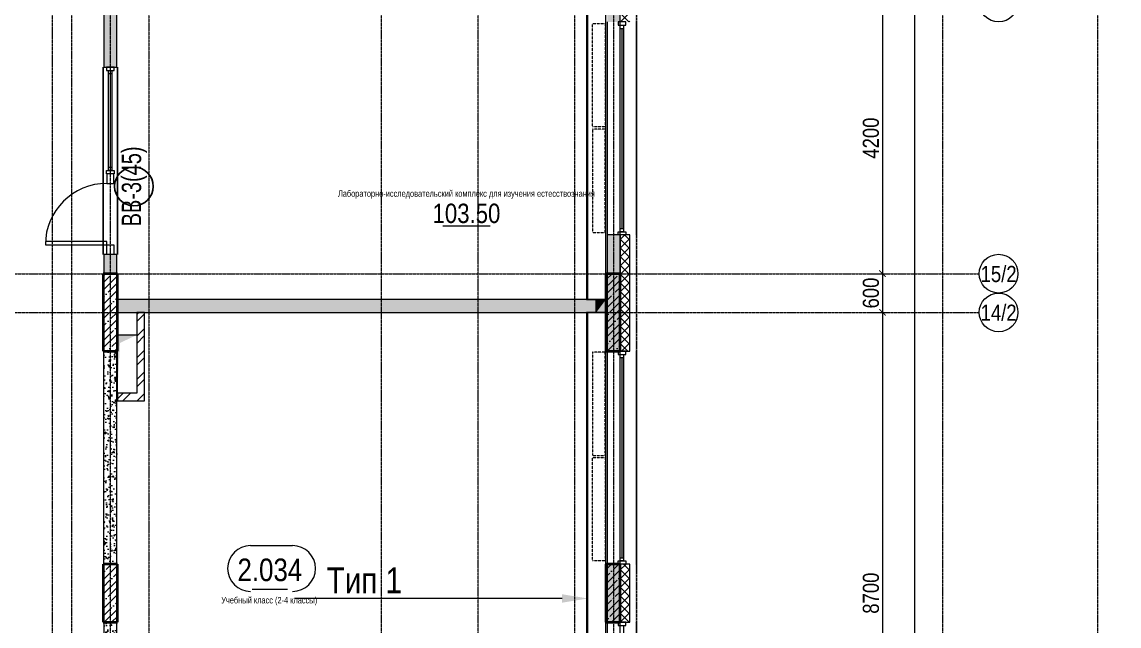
# Model space of a CAD drawing. Header units: millimetres. Extents: x -65509 to 912790, y 446 to 713294.
# Drawn here: x 198727 to 215725, y 176716 to 186075 of the extents above; entities that cross this region are included whole.
import ezdxf
from ezdxf import colors
from ezdxf.entities.mleader import LeaderData, LeaderLine
from ezdxf.enums import TextEntityAlignment as Align
from ezdxf.math import Vec2, Vec3

# ---------------------------------------------------------------- set-up
doc = ezdxf.new("R2010")
doc.units = ezdxf.units.MM
for name, pattern in [('CENTER2', [28.575, 19.05, -3.175, 3.175, -3.175]), ('DASHED', [19.05, 12.7, -6.35]), ('HIDDEN2', [4.7625, 3.175, -1.5875])]:
    doc.linetypes.add(name, pattern=pattern)
doc.layers.get('Defpoints').update_dxf_attribs({"color": 250})
for name, color, linetype, lineweight in [('A-AREA', 250, 'Continuous', 15), ('A-Wall_Материал_Газоблок_Контур', 250, 'Continuous', 0), ('АР_Area', 250, 'Continuous', 5), ('АР_Витраж', 250, 'Continuous', 13), ('АР_Витраж марка', 250, 'Continuous', 9), ('АР_Двери_витраж', 250, 'Continuous', 9), ('АР_Колонны', 250, 'Continuous', 30), ('АР_Окна', 250, 'Continuous', 5), ('АР_площадь пом', 250, 'Continuous', 5), ('АР_Стены ЖБ', 250, 'Continuous', 35), ('АР_Стены кирпич', 250, 'Continuous', 20), ('АР_Стены ПЕНОблок', 250, 'Continuous', 20), ('АР_Утеплитель', 250, 'Continuous', 0), ('АР_Штриховка', 250, 'Continuous', 0), ('КМ_Фахверки', 250, 'Continuous', 25), ('ОВ_Отопление', 250, 'Continuous', 5), ('ОВ_Шахты', 250, 'Continuous', 5), ('Размеры зашивки ГКЛ', 250, 'Continuous', 0), ('РД_Оси_100', 250, 'Continuous', 0), ('РД_Оси_размер', 250, 'Continuous', 0), ('РД_проем_инж перемыч_фахверк', 250, 'Continuous', 18)]:
    doc.layers.add(name, color=color, linetype=linetype, lineweight=lineweight)
doc.layers.add('АР_Делит', color=250, linetype='Continuous', lineweight=0, plot=False)
doc.layers.add('РД_Проем', color=250, linetype='Continuous', lineweight=0, plot=False)
for name, color, linetype, lineweight, true_color in [('АР_Отопительные приборы', 1, 'HIDDEN2', 0, 0xff0000), ('Зашивка радиаторов тип 1 (фанера и МДФ)', 7, 'Continuous', 0, 0x000085), ('Зашивка радиаторов тип 2 (файерборд 2 слоя_керамогранит)', 7, 'Continuous', 0, 0xf40101)]:
    doc.layers.add(name, color=color, linetype=linetype, lineweight=lineweight, true_color=true_color)
doc.layers.add('РД_Витраж_вн', color=250, linetype='Continuous')
doc.styles.add('Arial_09', font='ARIALN.TTF', dxfattribs={"width": 0.9})
doc.styles.add('style1', font='ARIALN.TTF')
doc.styles.add('ккк', font='isocpeur.ttf', dxfattribs={"width": 0.85, "oblique": 15})
doc.dimstyles.new('Dim100_ареал', dxfattribs={"dimscale": 100, "dimtxt": 2.5, "dimasz": 1, "dimexe": 1, "dimexo": 1, "dimgap": 0.5, "dimtad": 1, "dimzin": 12, "dimdsep": 46, "dimtxsty": 'style1', "dimblk": 'ARCHTICK', "dimcen": 1, "dimdle": 1, "dimclrd": 256, "dimclre": 256, "dimaunit": 1, "dimadec": 0, "dimazin": 3, "dimtfac": 1, "dimtmove": 1, "dimatfit": 3, "dimldrblk": 'OPEN30', "dimfxl": 4, "dimfxlon": 1, "dimtolj": 1, "dimtzin": 0, "dimlwd": 9, "dimlwe": 9, "dimarcsym": 0})
pattern_1 = [(45, (142195.16, 127275.07), (-112.2532, 112.2532), []), (45, (142307.41, 127275.07), (-112.2532, 112.2532), [198.4375, -39.6875, 0, -39.6875])]

# ---------------------------------------------------------------- blocks, each defined once
blk = doc.blocks.new('A-iden')
at = {"linetype": 'Continuous', "lineweight": 5}
blk.add_circle((0, -4), 3, dxfattribs=at)
at = {"color": 0, "linetype": 'Continuous', "lineweight": 20, "style": 'ккк', "width": 0.85}
blk.add_attdef('ID', text='', height=8, dxfattribs=at).set_placement((0.31, -3.85), align=Align.MIDDLE_CENTER)
blk = doc.blocks.new('_ArchTick')
at = {"color": 0, "linetype": 'ByBlock', "const_width": 0.15}
blk.add_lwpolyline([(-0.5, -0.5), (0.5, 0.5)], dxfattribs=at)
blk = doc.blocks.new('*D229')
at = {"layer": 'Defpoints', "color": 0, "transparency": 16777216}
for p in [(68364, 68320), (70364, 68320), (68364, 15000)]:
    blk.add_point(p, dxfattribs=at)
at = {"layer": 'РД_Оси_размер', "color": 0, "lineweight": 5, "transparency": 16777216}
for p, q in [((70364, 14900), (70364, 68420)), ((70164, 68320), (70464, 68320)), ((70164, 15000), (70464, 15000))]:
    blk.add_line(p, q, dxfattribs=at)
at = {"layer": 'РД_Оси_размер', "color": 0, "lineweight": 5, "transparency": 16777216, "xscale": 100, "yscale": 100, "zscale": 100}
for p, rotation in [((70364, 68320), 90), ((70364, 15000), 270)]:
    blk.add_blockref('_ArchTick', p, dxfattribs=dict(at, rotation=rotation))
at = {"layer": 'РД_Оси_размер', "color": 0, "transparency": 16777216, "insert": (70186, 41660), "char_height": 250, "attachment_point": 5, "rotation": 90, "style": 'style1'}
blk.add_mtext('\\A1;53320', dxfattribs=at)
blk = doc.blocks.new('_Open30')
at = {"color": 0, "linetype": 'ByBlock', "lineweight": -2}
for p, q in [((-1, 0.27), (0, 0)), ((0, 0), (-1, -0.27)), ((0, 0), (-1, 0))]:
    blk.add_line(p, q, dxfattribs=at)
blk = doc.blocks.new('*D201')
at = {"layer": 'Defpoints', "color": 0, "transparency": 16777216}
for p in [(68364, 59100), (68364, 54900), (69864, 54900)]:
    blk.add_point(p, dxfattribs=at)
at = {"layer": 'РД_Оси_размер', "color": 0, "lineweight": 5, "transparency": 16777216}
for p, q in [((69864, 59200), (69864, 54800)), ((69664, 59100), (69964, 59100)), ((69664, 54900), (69964, 54900))]:
    blk.add_line(p, q, dxfattribs=at)
at = {"layer": 'РД_Оси_размер', "color": 0, "lineweight": 5, "transparency": 16777216, "xscale": 100, "yscale": 100, "zscale": 100}
for p, rotation in [((69864, 59100), 90), ((69864, 54900), 270)]:
    blk.add_blockref('_ArchTick', p, dxfattribs=dict(at, rotation=rotation))
at = {"layer": 'РД_Оси_размер', "color": 0, "transparency": 16777216, "insert": (69686, 57000), "char_height": 250, "attachment_point": 5, "rotation": 90, "style": 'style1'}
blk.add_mtext('\\A1;4200', dxfattribs=at)
blk = doc.blocks.new('*D209')
at = {"layer": 'Defpoints', "color": 0, "transparency": 16777216}
for p in [(68364, 54900), (68364, 54300), (69864, 54300)]:
    blk.add_point(p, dxfattribs=at)
at = {"layer": 'РД_Оси_размер', "color": 0, "lineweight": 5, "transparency": 16777216}
for p, q in [((69864, 55000), (69864, 54200)), ((69664, 54900), (69964, 54900)), ((69664, 54300), (69964, 54300))]:
    blk.add_line(p, q, dxfattribs=at)
at = {"layer": 'РД_Оси_размер', "color": 0, "lineweight": 5, "transparency": 16777216, "xscale": 100, "yscale": 100, "zscale": 100}
for p, rotation in [((69864, 54900), 90), ((69864, 54300), 270)]:
    blk.add_blockref('_ArchTick', p, dxfattribs=dict(at, rotation=rotation))
at = {"layer": 'РД_Оси_размер', "color": 0, "transparency": 16777216, "insert": (69686, 54600), "char_height": 250, "attachment_point": 5, "rotation": 90, "style": 'style1'}
blk.add_mtext('\\A1;600', dxfattribs=at)
blk = doc.blocks.new('*D210')
at = {"layer": 'Defpoints', "color": 0, "transparency": 16777216}
for p in [(68364, 54300), (68364, 45600), (69864, 45600)]:
    blk.add_point(p, dxfattribs=at)
at = {"layer": 'РД_Оси_размер', "color": 0, "lineweight": 5, "transparency": 16777216}
for p, q in [((69864, 54400), (69864, 45500)), ((69664, 54300), (69964, 54300)), ((69664, 45600), (69964, 45600))]:
    blk.add_line(p, q, dxfattribs=at)
at = {"layer": 'РД_Оси_размер', "color": 0, "lineweight": 5, "transparency": 16777216, "xscale": 100, "yscale": 100, "zscale": 100}
for p, rotation in [((69864, 54300), 90), ((69864, 45600), 270)]:
    blk.add_blockref('_ArchTick', p, dxfattribs=dict(at, rotation=rotation))
at = {"layer": 'РД_Оси_размер', "color": 0, "transparency": 16777216, "insert": (69686, 49950), "char_height": 250, "attachment_point": 5, "rotation": 90, "style": 'style1'}
blk.add_mtext('\\A1;8700', dxfattribs=at)
blk = doc.blocks.new('otv')
at = {"linetype": 'Continuous'}
blk.add_lwpolyline([(0, -1), (0, 0), (1, 0), (1, -1)], close=True, dxfattribs=at)
blk.add_solid([(0, -1), (0, 0), (0.135, -0.137), (1, 0)], dxfattribs=at)
blk = doc.blocks.new('otv_в_стене')
at = {"linetype": 'Continuous'}
blk.add_lwpolyline([(0, -1), (0, 0), (1, 0), (1, -1)], close=True, dxfattribs=at)
blk.add_solid([(0, -1), (0, 0), (0.5, -0.5), (1, 0)], dxfattribs=at)
blk = doc.blocks.new('MOK-МаркаПом_овал_ареал')
for p, q in [((-2.99, 3.76), (3.52, 3.76)), ((-2.75, -3), (2.75, -3))]:
    blk.add_line(p, q)
for centre, radius, start, end in [((-2.99, 0.21), 3.55, 90, 270), ((3.52, 0.21), 3.55, 270, 90), ((-7.41, 0), 7.16, 0, 0.001)]:
    blk.add_arc(centre, radius, start, end)
at = {"color": 0, "style": 'style1'}
blk.add_attdef('АР-ПОМЕЩЕНИЕ:НОМЕР', text='', height=3, dxfattribs=at).set_placement((0.26, 0), align=Align.MIDDLE)
blk = doc.blocks.new('MOK-МаркаПомещения1')
at = {"layer": 'A-AREA', "color": 0}
blk.add_line((-3.65, -1.94), (3.65, -1.94), dxfattribs=at)
at = {"layer": 'A-AREA', "color": 0, "style": 'style1'}
blk.add_attdef('АР-ПОМЕЩЕНИЕ:ПЛОЩАДЬ', text='', height=3, dxfattribs=at).set_placement((0, 0), align=Align.MIDDLE)
at = {"layer": 'Defpoints', "style": 'style1', "flags": 8}
blk.add_attdef('АР-ПОМЕЩЕНИЕ:НАИМЕНОВАНИЕ', text='', height=1, dxfattribs=at).set_placement((0, 2.96), align=Align.MIDDLE)
blk = doc.blocks.new('МаркаВитража1')
at = {"layer": 'Defpoints'}
blk.add_circle((0, 0), 3, dxfattribs=at)
at = {"color": 0, "linetype": 'ByBlock', "lineweight": -2, "style": 'Arial_09', "width": 0.9}
blk.add_attdef('АР-ОКНО:НАИМЕНОВАНИЕ', text='', height=3, dxfattribs=at).set_placement((0, 0), align=Align.MIDDLE)
blk = doc.blocks.new('СОШ_2200_АР_ОСИ_М100_28.05.24')
at = {"layer": 'АР_Делит', "color": 5, "linetype": 'DASHED'}
blk.add_lwpolyline([(114955, 135155), (114955, -355), (93595.036, -355), (93595.036, 13855), (94145, 13855), (94145, 68320), (66055, 68320), (66055, 13857.73), (83455, 13857.73), (83455, -355), (45245, -355), (45245, 13145), (44695, 13145), (44695, 26755), (45245, 26755), (45245, 68320), (20455, 68320), (20455, 26755), (27955, 26755), (27955, 13145), (-355, 13145), (-355, 100855), (37145, 100855), (37145, 129155)], dxfattribs=at)
at = {"layer": 'РД_Оси_100', "linetype": 'CENTER2'}
for p, q in [((63600, -6155), (63600, 139938.679)), ((65100, -6155), (65100, 139938.679)), ((73200, -6155), (73200, 139938.679)), ((70800, -6155), (70800, 90900)), ((62100, -6155), (62100, 73302.739))]:
    blk.add_line(p, q, dxfattribs=at)
for points in [[(57300, 139938.679), (57300, -6155)], [(58500, 139938.679), (58500, -6155)], [(65700, -6155), (65700, 139938.679)], [(57000, 70839.76), (57000, -5755), (56700, -6155)], [(57900, 70753.904), (57900, -6155)], [(43327.994, 54900), (71363.995, 54900)], [(43327.994, 54300), (71363.995, 54300)]]:
    blk.add_lwpolyline(points, dxfattribs=at)
at = {"layer": 'РД_Оси_100', "color": 0}
ref = blk.add_blockref('A-iden', (71663.995, 59500), dxfattribs=dict(at, xscale=100, yscale=100, zscale=100))
ref.add_attrib('ID', '16/2', dxfattribs={"layer": '0', "linetype": 'Continuous', "height": 250, "style": 'style1'}).set_placement((71663.995, 59100), align=Align.MIDDLE)
ref = blk.add_blockref('A-iden', (71663.995, 55300), dxfattribs=dict(at, xscale=100, yscale=100, zscale=100))
ref.add_attrib('ID', '15/2', dxfattribs={"layer": '0', "linetype": 'Continuous', "height": 250, "style": 'style1'}).set_placement((71663.995, 54900), align=Align.MIDDLE)
ref = blk.add_blockref('A-iden', (71663.995, 54700), dxfattribs=dict(at, xscale=100, yscale=100, zscale=100))
ref.add_attrib('ID', '14/2', dxfattribs={"layer": '0', "linetype": 'Continuous', "height": 250, "style": 'style1'}).set_placement((71663.995, 54300), align=Align.MIDDLE)
at = {"layer": 'РД_Оси_размер'}
for base, p1, p2, picture, middle in [((70363.995, 68320), (68363.995, 15000), (68363.995, 68320), '*D229', (70186.352, 41660)), ((69863.995, 54900), (68363.995, 59100), (68363.995, 54900), '*D201', (69686.352, 57000)), ((69863.995, 54300), (68363.995, 54900), (68363.995, 54300), '*D209', (69686.352, 54600)), ((69863.995, 45600), (68363.995, 54300), (68363.995, 45600), '*D210', (69686.352, 49950))]:
    dim = blk.add_linear_dim(base=base, p1=p1, p2=p2, angle=90, dimstyle='Dim100_ареал', dxfattribs=at)
    dim.commit()
    dim.dimension.update_dxf_attribs({"geometry": picture, "text_midpoint": middle})

msp = doc.modelspace()

# ---------------------------------------------------------------- hatches: boundary and pattern name
at = {"layer": 'АР_Штриховка', "linetype": 'Continuous', "lineweight": 0}
h = msp.add_hatch(dxfattribs=at)
h.set_pattern_fill('AR-CONC', color=256, angle=-360, style=0)
h.set_pattern_definition([(50, (142195.16, 127275.07), (182.18467, -15.93909), [19.05, -209.55]), (355, (142195.16, 127275.07), (-35.24342, 191.05685), [15.24, -167.6406]), (100.45144, (142210.34, 127273.74), (146.94125, 175.11775), [16.19, -178.09024]), (46.1842, (142195.16, 127325.87), (271.07904, -42.04233), [28.575, -314.325]), (96.63556, (142217.75, 127322.37), (237.4041, 247.4261), [24.285, -267.1356]), (351.18415, (142195.16, 127325.87), (237.4041, 247.4261), [22.86, -251.4597]), (21, (142220.56, 127313.17), (151.6144, -102.2652), [19.05, -209.55]), (326, (142220.56, 127313.17), (61.80203, 184.18797), [15.24, -167.64]), (71.45144, (142233.2, 127304.65), (213.41642, 81.92277), [16.19, -178.08994]), (37.5, (142195.16, 127275.07), (3.088603, 84.55504), [0, -165.608, 0, -170.18, 0, -168.275]), (7.5, (142195.16, 127275.07), (66.81966, 100.180575), [0, -97.028, 0, -161.798, 0, -64.135]), (327.5, (142138.515, 127275.07), (135.590595, -5.728744), [0, -63.5, 0, -198.12, 0, -262.89]), (317.5, (142113.12, 127275.07), (148.12918, 25.42649), [0, -82.55, 0, -131.572, 0, -186.69])])
h.paths.add_polyline_path([(207995.157, 195850.073), (207795.157, 195850.073), (207795.157, 194775.073), (207995.157, 194775.073)], flags=0)
h.paths.add_polyline_path([(207995.157, 193275.073), (207795.157, 193275.073), (207795.157, 192375.073), (207995.157, 192375.073)], flags=0)
h.paths.add_polyline_path([(207995.157, 189075.073), (207795.157, 189075.073), (207795.157, 188175.073), (207995.157, 188175.073)], flags=0)
h.paths.add_polyline_path([(207995.157, 186975.073), (207795.157, 186975.073), (207795.157, 186075.073), (207995.157, 186075.073)], flags=0)
h.paths.add_polyline_path([(207995.157, 182775.073), (207795.157, 182775.073), (207795.157, 180975.073), (207995.157, 180975.073)], flags=0)
h.paths.add_polyline_path([(207995.157, 177675.073), (207795.157, 177675.073), (207795.157, 176775.073), (207995.157, 176775.073)], flags=0)
h.paths.add_polyline_path([(207995.157, 175575.073), (207795.157, 175575.073), (207795.157, 174675.073), (207995.157, 174675.073)], flags=0)
h.paths.add_polyline_path([(207995.157, 173475.073), (207795.157, 173475.073), (207795.157, 171375.073), (207995.157, 171375.073)], flags=0)
h.paths.add_polyline_path([(207995.157, 170175.073), (207795.157, 170175.073), (207795.157, 169275.073), (207995.157, 169275.073)], flags=0)
h.paths.add_polyline_path([(207995.157, 168075.073), (207795.157, 168075.073), (207795.157, 167175.073), (207995.157, 167175.073)], flags=0)
h.paths.add_polyline_path([(207995.157, 163875.073), (207795.157, 163875.073), (207795.157, 162075.073), (207995.157, 162075.073)], flags=0)
h.paths.add_polyline_path([(207995.157, 160875.073), (207795.157, 160875.073), (207795.157, 159975.073), (207995.157, 159975.073)], flags=0)
h.paths.add_polyline_path([(207995.157, 158775.073), (207795.157, 158775.073), (207795.157, 157875.073), (207995.157, 157875.073)], flags=0)
h.paths.add_polyline_path([(207995.157, 154575.073), (207795.157, 154575.073), (207795.157, 152875.074), (207995.157, 152875.074)], flags=0)
h.paths.add_polyline_path([(207995.157, 149575.074), (207795.157, 149575.074), (207795.157, 148675.074), (207995.157, 148675.074)], flags=0)
h.paths.add_polyline_path([(207995.157, 147475.074), (207795.157, 147475.074), (207795.157, 146575.072), (207995.157, 146575.072)], flags=0)
h = msp.add_hatch(dxfattribs=at)
h.set_pattern_fill('ANSI37', color=256, scale=30, angle=-360, style=0)
h.set_pattern_definition([(45, (142195.16, 127275.07), (-67.35192, 67.35192), []), (135, (142195.16, 127275.07), (-67.35192, -67.35192), [])])
h.paths.add_polyline_path([(208145.157, 195700.073), (207995.157, 195850.073), (207995.157, 194775.073), (208145.157, 194775.073)], flags=0)
h.paths.add_polyline_path([(208145.157, 193275.073), (207995.157, 193275.073), (207995.157, 192375.073), (208145.157, 192375.073)], flags=0)
h.paths.add_polyline_path([(208145.157, 189075.073), (207995.157, 189075.073), (207995.157, 188175.073), (208145.157, 188175.073)], flags=0)
h.paths.add_polyline_path([(208145.157, 186975.073), (207995.157, 186975.073), (207995.157, 186075.073), (208145.157, 186075.073)], flags=0)
h.paths.add_polyline_path([(208145.157, 182775.073), (207995.157, 182775.073), (207995.157, 180975.073), (208145.157, 180975.073)], flags=0)
h.paths.add_polyline_path([(208145.157, 177675.073), (207995.157, 177675.073), (207995.157, 176775.073), (208145.157, 176775.073)], flags=0)
h.paths.add_polyline_path([(208145.157, 175575.073), (207995.157, 175575.073), (207995.157, 174675.073), (208145.157, 174675.073)], flags=0)
h.paths.add_polyline_path([(208145.157, 173475.073), (207995.157, 173475.073), (207995.157, 171375.073), (208145.157, 171375.073)], flags=0)
h.paths.add_polyline_path([(208145.157, 170175.073), (207995.157, 170175.073), (207995.157, 169275.073), (208145.157, 169275.073)], flags=0)
h.paths.add_polyline_path([(208145.157, 168075.073), (207995.157, 168075.073), (207995.157, 167175.073), (208145.157, 167175.073)], flags=0)
h.paths.add_polyline_path([(208145.157, 163875.073), (207995.157, 163875.073), (207995.157, 162075.073), (208145.157, 162075.073)], flags=0)
h.paths.add_polyline_path([(208145.157, 160875.073), (207995.157, 160875.073), (207995.157, 159975.073), (208145.157, 159975.073)], flags=0)
h.paths.add_polyline_path([(208145.157, 158775.073), (207995.157, 158775.073), (207995.157, 157875.073), (208145.157, 157875.073)], flags=0)
h.paths.add_polyline_path([(208145.157, 154575.073), (207995.157, 154575.073), (207995.157, 152875.074), (208145.157, 152875.074)], flags=0)
h.paths.add_polyline_path([(208145.157, 149575.074), (207995.157, 149575.074), (207995.157, 148675.074), (208145.157, 148675.074)], flags=0)
h.paths.add_polyline_path([(208145.157, 147475.074), (207995.157, 147475.074), (207995.157, 146575.072), (208145.157, 146575.072)], flags=0)
h = msp.add_hatch(dxfattribs=at)
h.set_pattern_fill('_U', color=256, angle=-360, style=0, pattern_type=0)
h.set_pattern_definition([(360, (142195.1574, 127275.0729), (3e-17, 1), [])])
h.paths.add_polyline_path([(208250.157, 195595.073), (208225.157, 195620.073), (208225.157, 194775.073), (208250.157, 194775.073)], flags=0)
h.paths.add_polyline_path([(208250.157, 193275.073), (208225.157, 193275.073), (208225.157, 192375.073), (208250.157, 192375.073)], flags=0)
h.paths.add_polyline_path([(208250.157, 189075.073), (208225.157, 189075.073), (208225.157, 188175.073), (208250.157, 188175.073)], flags=0)
h.paths.add_polyline_path([(208250.157, 186975.073), (208225.157, 186975.073), (208225.157, 186075.073), (208250.157, 186075.073)], flags=0)
h.paths.add_polyline_path([(208250.157, 182775.073), (208225.157, 182775.073), (208225.157, 180975.073), (208250.157, 180975.073)], flags=0)
h.paths.add_polyline_path([(208250.157, 177675.073), (208225.157, 177675.073), (208225.157, 176775.073), (208250.157, 176775.073)], flags=0)
h.paths.add_polyline_path([(208250.157, 175575.073), (208225.157, 175575.073), (208225.157, 174675.073), (208250.157, 174675.073)], flags=0)
h.paths.add_polyline_path([(208250.157, 173475.073), (208225.157, 173475.073), (208225.157, 171375.073), (208250.157, 171375.073)], flags=0)
h.paths.add_polyline_path([(208250.157, 170175.073), (208225.157, 170175.073), (208225.157, 169275.073), (208250.157, 169275.073)], flags=0)
h.paths.add_polyline_path([(208250.157, 168075.073), (208225.157, 168075.073), (208225.157, 167175.073), (208250.157, 167175.073)], flags=0)
h.paths.add_polyline_path([(208250.157, 163875.073), (208225.157, 163875.073), (208225.157, 162075.073), (208250.157, 162075.073)], flags=0)
h.paths.add_polyline_path([(208250.157, 160875.073), (208225.157, 160875.073), (208225.157, 159975.073), (208250.157, 159975.073)], flags=0)
h.paths.add_polyline_path([(208250.157, 158775.073), (208225.157, 158775.073), (208225.157, 157875.073), (208250.157, 157875.073)], flags=0)
h.paths.add_polyline_path([(208250.157, 154575.073), (208225.157, 154575.073), (208225.157, 152875.074), (208250.157, 152875.074)], flags=0)
h.paths.add_polyline_path([(208250.157, 149575.074), (208225.157, 149575.074), (208225.157, 148675.074), (208250.157, 148675.074)], flags=0)
h.paths.add_polyline_path([(208250.157, 147475.074), (208225.157, 147475.074), (208225.157, 146575.072), (208250.157, 146575.072)], flags=0)
h = msp.add_hatch(dxfattribs=at)
h.set_pattern_fill('AR-CONC', color=256, angle=45, style=0)
h.set_pattern_definition([(95, (142195.16, 127275.07), (140.09465, 117.55338), [19.05, -209.55]), (40, (142195.16, 127275.07), (-160.01845, 110.17673), [15.24, -167.6406]), (145.45144, (142206.83, 127284.87), (-19.9238, 227.7301), [16.19, -178.09024]), (91.1842, (142159.24, 127311), (221.41024, 161.9534), [28.575, -314.325]), (141.63556, (142177.7, 127324.5), (-7.0866, 342.8268), [24.285, -267.1356]), (36.18415, (142159.24, 127311), (-7.0866, 342.8268), [22.86, -251.4597]), (66, (142186.18, 127319.97), (179.51998, 34.89515), [19.05, -209.55]), (11, (142186.18, 127319.97), (-86.53993, 173.9412), [15.24, -167.64]), (116.45145, (142201.14, 127322.88), (92.98005, 208.83634), [16.19, -178.08994]), (82.5, (142195.16, 127275.07), (-57.60547, 61.973414), [0, -165.608, 0, -170.18, 0, -168.275]), (52.5, (142195.16, 127275.07), (-23.58973, 118.087), [0, -97.028, 0, -161.798, 0, -64.135]), (12.5, (142155.105, 127235.02), (99.927863, 91.826196), [0, -63.5, 0, -198.12, 0, -262.89]), (2.5, (142137.14, 127217.06), (86.7639, 122.7224), [0, -82.55, 0, -131.572, 0, -186.69])])
h.paths.add_polyline_path([(199995.157, 182174.073), (200195.157, 182174.073), (200195.157, 182474.073), (199995.157, 182474.073)], flags=0)
h.paths.add_polyline_path([(199995.157, 185374.073), (200195.157, 185374.073), (200195.157, 188176.073), (199995.157, 188176.073)], flags=0)
at = {"layer": 'АР_Штриховка', "linetype": 'Continuous', "lineweight": 5}
h = msp.add_hatch(dxfattribs=at)
h.set_pattern_fill('ANSI35', color=256, scale=25, style=0)
h.set_pattern_definition(pattern_1)
h.paths.add_polyline_path([(199985.157, 180975.073), (200205.157, 180975.073), (200205.157, 182175.073), (199985.157, 182175.073)], flags=0)
h = msp.add_hatch(dxfattribs=at)
h.set_pattern_fill('ANSI35', color=256, scale=25, style=0)
h.set_pattern_definition(pattern_1)
h.paths.add_polyline_path([(207775.157, 180975.073), (207995.157, 180975.073), (207995.157, 182175.073), (207775.157, 182175.073)], flags=0)
at = {"layer": 'АР_Штриховка', "linetype": 'Continuous', "lineweight": 0}
h = msp.add_hatch(dxfattribs=at)
h.set_pattern_fill('AR-CONC', color=256, angle=-315, style=0)
h.set_pattern_definition([(95, (142195.16, 127275.07), (140.09465, 117.55338), [19.05, -209.55]), (40, (142195.16, 127275.07), (-160.01845, 110.17673), [15.24, -167.6406]), (145.45144, (142206.83, 127284.87), (-19.9238, 227.7301), [16.19, -178.09024]), (91.1842, (142159.24, 127311), (221.41024, 161.9534), [28.575, -314.325]), (141.63556, (142177.7, 127324.5), (-7.0866, 342.8268), [24.285, -267.1356]), (36.18415, (142159.24, 127311), (-7.0866, 342.8268), [22.86, -251.4597]), (66, (142186.18, 127319.97), (179.51998, 34.89515), [19.05, -209.55]), (11, (142186.18, 127319.97), (-86.53993, 173.9412), [15.24, -167.64]), (116.45145, (142201.14, 127322.88), (92.98005, 208.83634), [16.19, -178.08994]), (82.5, (142195.16, 127275.07), (-57.60547, 61.973414), [0, -165.608, 0, -170.18, 0, -168.275]), (52.5, (142195.16, 127275.07), (-23.58973, 118.087), [0, -97.028, 0, -161.798, 0, -64.135]), (12.5, (142155.105, 127235.02), (99.927863, 91.826196), [0, -63.5, 0, -198.12, 0, -262.89]), (2.5, (142137.14, 127217.06), (86.7639, 122.7224), [0, -82.55, 0, -131.572, 0, -186.69])])
h.paths.add_polyline_path([(200205.157, 181775.073), (200205.157, 181575.073), (200505.157, 181575.073), (200505.157, 181775.073)], flags=0)
h.paths.add_polyline_path([(200505.157, 181775.073), (200505.157, 181575.073), (207775.157, 181575.073), (207775.157, 181775.073)], flags=0)
h = msp.add_hatch(dxfattribs=at)
h.set_pattern_fill('ANSI32', color=256, scale=25, angle=-360, style=0)
h.set_pattern_definition([(45, (142195.16, 127275.07), (-168.3798, 168.3798), []), (45, (142307.4, 127275.07), (-168.3798, 168.3798), [])])
h.paths.add_polyline_path([(200505.157, 180325.073), (200625.157, 180205.073), (200625.157, 181575.073), (200505.157, 181575.073)], flags=0)
h = msp.add_hatch(dxfattribs=at)
h.set_pattern_fill('AR-CONC', color=256, angle=45, style=0)
h.set_pattern_definition([(95, (142195.16, 127275.07), (140.09465, 117.55338), [19.05, -209.55]), (40, (142195.16, 127275.07), (-160.01845, 110.17673), [15.24, -167.6406]), (145.45144, (142206.83, 127284.87), (-19.9238, 227.7301), [16.19, -178.09024]), (91.1842, (142159.24, 127311), (221.41024, 161.9534), [28.575, -314.325]), (141.63556, (142177.7, 127324.5), (-7.0866, 342.8268), [24.285, -267.1356]), (36.18415, (142159.24, 127311), (-7.0866, 342.8268), [22.86, -251.4597]), (66, (142186.18, 127319.97), (179.51998, 34.89515), [19.05, -209.55]), (11, (142186.18, 127319.97), (-86.53993, 173.9412), [15.24, -167.64]), (116.45145, (142201.14, 127322.88), (92.98005, 208.83634), [16.19, -178.08994]), (82.5, (142195.16, 127275.07), (-57.60547, 61.973414), [0, -165.608, 0, -170.18, 0, -168.275]), (52.5, (142195.16, 127275.07), (-23.58973, 118.087), [0, -97.028, 0, -161.798, 0, -64.135]), (12.5, (142155.105, 127235.02), (99.927863, 91.826196), [0, -63.5, 0, -198.12, 0, -262.89]), (2.5, (142137.14, 127217.06), (86.7639, 122.7224), [0, -82.55, 0, -131.572, 0, -186.69])])
h.paths.add_polyline_path([(199995.157, 177674.073), (200195.157, 177674.073), (200195.157, 180325.073), (199995.157, 180325.073)], flags=0)
h.paths.add_polyline_path([(199995.157, 180325.073), (200195.157, 180325.073), (200195.157, 180976.073), (199995.157, 180976.073)], flags=0)
h = msp.add_hatch(dxfattribs=at)
h.set_pattern_fill('ANSI32', color=256, scale=25, style=0)
h.set_pattern_definition([(45, (142195.16, 127275.07), (-168.3798, 168.3798), []), (45, (142307.4, 127275.07), (-168.3798, 168.3798), [])])
h.paths.add_polyline_path([(200625.157, 180205.073), (200505.157, 180325.073), (200205.157, 180325.073), (200205.157, 180205.073)], flags=0)
at = {"layer": 'АР_Штриховка', "linetype": 'Continuous', "lineweight": 5}
h = msp.add_hatch(dxfattribs=at)
h.set_pattern_fill('ANSI35', color=256, scale=25, style=0)
h.set_pattern_definition(pattern_1)
h.paths.add_polyline_path([(199985.157, 176775.073), (200205.157, 176775.073), (200205.157, 177675.073), (199985.157, 177675.073)], flags=0)
h = msp.add_hatch(dxfattribs=at)
h.set_pattern_fill('ANSI35', color=256, scale=25, style=0)
h.set_pattern_definition(pattern_1)
h.paths.add_polyline_path([(207775.157, 176775.073), (207995.157, 176775.073), (207995.157, 177675.073), (207775.157, 177675.073)], flags=0)
at = {"layer": 'АР_Штриховка', "linetype": 'Continuous', "lineweight": 0}
h = msp.add_hatch(dxfattribs=at)
h.set_pattern_fill('AR-CONC', color=256, angle=45, style=0)
h.set_pattern_definition([(95, (142195.16, 127275.07), (140.09465, 117.55338), [19.05, -209.55]), (40, (142195.16, 127275.07), (-160.01845, 110.17673), [15.24, -167.6406]), (145.45144, (142206.83, 127284.87), (-19.9238, 227.7301), [16.19, -178.09024]), (91.1842, (142159.24, 127311), (221.41024, 161.9534), [28.575, -314.325]), (141.63556, (142177.7, 127324.5), (-7.0866, 342.8268), [24.285, -267.1356]), (36.18415, (142159.24, 127311), (-7.0866, 342.8268), [22.86, -251.4597]), (66, (142186.18, 127319.97), (179.51998, 34.89515), [19.05, -209.55]), (11, (142186.18, 127319.97), (-86.53993, 173.9412), [15.24, -167.64]), (116.45145, (142201.14, 127322.88), (92.98005, 208.83634), [16.19, -178.08994]), (82.5, (142195.16, 127275.07), (-57.60547, 61.973414), [0, -165.608, 0, -170.18, 0, -168.275]), (52.5, (142195.16, 127275.07), (-23.58973, 118.087), [0, -97.028, 0, -161.798, 0, -64.135]), (12.5, (142155.105, 127235.02), (99.927863, 91.826196), [0, -63.5, 0, -198.12, 0, -262.89]), (2.5, (142137.14, 127217.06), (86.7639, 122.7224), [0, -82.55, 0, -131.572, 0, -186.69])])
h.paths.add_polyline_path([(199995.157, 172874.073), (200195.157, 172874.073), (200195.157, 173174.073), (199995.157, 173174.073)], flags=0)
h.paths.add_polyline_path([(199995.157, 176074.073), (200195.157, 176074.073), (200195.157, 176776.073), (199995.157, 176776.073)], flags=0)

# ---------------------------------------------------------------- linework, layer by layer
at = {"layer": 'A-Wall_Материал_Газоблок_Контур', "linetype": 'Continuous', "lineweight": 0}
for p, q in [((207795.157, 186075.073), (207795.157, 182775.073)), ((208250.157, 182775.073), (208250.157, 186075.073)), ((207795.157, 180975.073), (207795.157, 177675.073)), ((208250.157, 177675.073), (208250.157, 180975.073)), ((207795.157, 176775.073), (207795.157, 175575.073)), ((208250.157, 175575.073), (208250.157, 176775.073))]:
    msp.add_line(p, q, dxfattribs=at)
at = {"layer": 'АР_Витраж', "linetype": 'Continuous', "lineweight": 5}
for p, q in [((199985.157, 185374.073), (199985.157, 183724.073)), ((200205.157, 185374.073), (200205.157, 183724.073))]:
    msp.add_line(p, q, dxfattribs=at)
at = {"layer": 'АР_Витраж', "linetype": 'Continuous', "lineweight": 13}
for p, q in [((200070.157, 185274.073), (200120.157, 185274.073)), ((200095.157, 185274.073), (200095.157, 183824.073)), ((200070.157, 183824.073), (200120.157, 183824.073))]:
    msp.add_line(p, q, dxfattribs=at)
for points in [[(200155.157, 185324.073), (200155.157, 185374.073), (200035.157, 185374.073), (200035.157, 185324.073)], [(200070.157, 185324.073), (200120.157, 185324.073), (200120.157, 183774.073), (200070.157, 183774.073)], [(200155.157, 183774.073), (200155.157, 183724.073), (200035.157, 183724.073), (200035.157, 183774.073)]]:
    msp.add_lwpolyline(points, close=True, dxfattribs=at)
at = {"layer": 'АР_Двери_витраж', "linetype": 'Continuous', "lineweight": 9}
for points in [[(200150.157, 183574.073), (200150.157, 183724.073), (200040.157, 183724.073), (200040.157, 183574.073)], [(200040.157, 182624.073), (200040.157, 182674.073), (199090.157, 182674.073), (199090.157, 182624.073)], [(200150.157, 182624.073), (200150.157, 182474.073), (200040.157, 182474.073), (200040.157, 182624.073)]]:
    msp.add_lwpolyline(points, close=True, dxfattribs=at)
msp.add_arc((200040.157, 182624.073), 950, 90, 180, dxfattribs=at)
at = {"layer": 'АР_Колонны', "linetype": 'HIDDEN2', "lineweight": 25}
for p, q in [((199985.157, 182175.073), (200205.157, 182175.073)), ((199985.157, 180975.073), (199985.157, 182175.073)), ((200205.157, 182175.073), (200205.157, 180975.073)), ((207775.157, 182175.073), (207995.157, 182175.073)), ((207775.157, 180975.073), (207775.157, 182175.073)), ((207995.157, 182175.073), (207995.157, 180975.073)), ((200205.157, 180975.073), (199985.157, 180975.073)), ((207995.157, 180975.073), (207775.157, 180975.073)), ((199985.157, 177675.073), (200205.157, 177675.073)), ((199985.157, 176775.073), (199985.157, 177675.073)), ((200205.157, 177675.073), (200205.157, 176775.073)), ((207775.157, 177675.073), (207995.157, 177675.073)), ((207775.157, 176775.073), (207775.157, 177675.073)), ((207995.157, 177675.073), (207995.157, 176775.073)), ((200205.157, 176775.073), (199985.157, 176775.073)), ((207995.157, 176775.073), (207775.157, 176775.073))]:
    msp.add_line(p, q, dxfattribs=at)
at = {"layer": 'АР_Колонны', "linetype": 'Continuous', "lineweight": 35}
for p, q in [((199985.157, 182175.073), (200205.157, 182175.073)), ((199985.157, 180975.073), (199985.157, 182175.073)), ((200205.157, 180975.073), (200205.157, 182175.073)), ((207775.157, 182175.073), (207995.157, 182175.073)), ((207775.157, 180975.073), (207775.157, 182175.073)), ((207995.157, 180975.073), (207995.157, 182175.073)), ((199985.157, 180975.073), (200205.157, 180975.073)), ((207775.157, 180975.073), (207995.157, 180975.073)), ((199985.157, 177675.073), (200205.157, 177675.073)), ((199985.157, 176775.073), (199985.157, 177675.073)), ((200205.157, 176775.073), (200205.157, 177675.073)), ((207775.157, 177675.073), (207995.157, 177675.073)), ((207775.157, 176775.073), (207775.157, 177675.073)), ((207995.157, 176775.073), (207995.157, 177675.073)), ((199985.157, 176775.073), (200205.157, 176775.073)), ((207775.157, 176775.073), (207995.157, 176775.073))]:
    msp.add_line(p, q, dxfattribs=at)
at = {"layer": 'АР_Окна', "linetype": 'Continuous', "lineweight": 5}
for p, q in [((207795.157, 186075.073), (207795.157, 182775.073)), ((207997.657, 185975.073), (208047.657, 185975.073)), ((208022.657, 185975.073), (208022.657, 182875.073)), ((208250.157, 186075.073), (208250.157, 182775.073)), ((207997.657, 182875.073), (208047.657, 182875.073)), ((207795.157, 180975.073), (207795.157, 177675.073)), ((207997.657, 180875.073), (208047.657, 180875.073)), ((208022.657, 180875.073), (208022.657, 177775.073)), ((208250.157, 180975.073), (208250.157, 177675.073)), ((207997.657, 177775.073), (208047.657, 177775.073)), ((207795.157, 176775.073), (207795.157, 175575.073)), ((208250.157, 176775.073), (208250.157, 175575.073))]:
    msp.add_line(p, q, dxfattribs=at)
for points in [[(208082.657, 186025.073), (208082.657, 186075.073), (207962.657, 186075.073), (207962.657, 186025.073)], [(207997.657, 186025.073), (208047.657, 186025.073), (208047.657, 182825.073), (207997.657, 182825.073)], [(208082.657, 182825.073), (208082.657, 182775.073), (207962.657, 182775.073), (207962.657, 182825.073)], [(208082.657, 180925.073), (208082.657, 180975.073), (207962.657, 180975.073), (207962.657, 180925.073)], [(207997.657, 180925.073), (208047.657, 180925.073), (208047.657, 177725.073), (207997.657, 177725.073)], [(208082.657, 177725.073), (208082.657, 177675.073), (207962.657, 177675.073), (207962.657, 177725.073)], [(208082.657, 176725.073), (208082.657, 176775.073), (207962.657, 176775.073), (207962.657, 176725.073)], [(207997.657, 176725.073), (208047.657, 176725.073), (208047.657, 175625.073), (207997.657, 175625.073)]]:
    msp.add_lwpolyline(points, close=True, dxfattribs=at)
at = {"layer": 'АР_Отопительные приборы'}
for points in [[(207565.157, 186048.636), (207765.157, 186048.636), (207765.157, 184448.636), (207565.157, 184448.636)], [(207765.157, 184415.482), (207565.157, 184415.482), (207565.157, 182815.482), (207765.157, 182815.482)], [(207765.157, 180958.227), (207565.157, 180958.227), (207565.157, 179358.227), (207765.157, 179358.227)], [(207565.157, 179325.073), (207765.157, 179325.073), (207765.157, 177725.073), (207565.157, 177725.073)]]:
    msp.add_lwpolyline(points, close=True, dxfattribs=at)
at = {"layer": 'АР_Стены ЖБ', "linetype": 'Continuous', "lineweight": 40}
for p, q in [((200205.157, 182175.073), (199985.157, 182175.073)), ((199985.157, 182175.073), (199985.157, 180975.073)), ((200205.157, 180975.073), (200205.157, 182175.073)), ((207995.157, 182175.073), (207775.157, 182175.073)), ((207775.157, 182175.073), (207775.157, 180975.073)), ((207995.157, 180975.073), (207995.157, 182175.073)), ((199985.157, 180975.073), (200205.157, 180975.073)), ((207775.157, 180975.073), (207995.157, 180975.073)), ((200205.157, 177675.073), (199985.157, 177675.073)), ((199985.157, 177675.073), (199985.157, 176775.073)), ((200205.157, 176775.073), (200205.157, 177675.073)), ((207995.157, 177675.073), (207775.157, 177675.073)), ((207775.157, 177675.073), (207775.157, 176775.073)), ((207995.157, 176775.073), (207995.157, 177675.073)), ((199985.157, 176775.073), (200205.157, 176775.073)), ((207775.157, 176775.073), (207995.157, 176775.073))]:
    msp.add_line(p, q, dxfattribs=at)
at = {"layer": 'АР_Стены кирпич', "linetype": 'Continuous', "lineweight": 20}
for p, q in [((200625.157, 181575.073), (200505.157, 181575.073)), ((200505.157, 181575.073), (200505.157, 180325.073)), ((200625.157, 180205.073), (200625.157, 181575.073)), ((200505.157, 180325.073), (200205.157, 180325.073)), ((200205.157, 180325.073), (200205.157, 180205.073)), ((200205.157, 180205.073), (200625.157, 180205.073))]:
    msp.add_line(p, q, dxfattribs=at)
at = {"layer": 'АР_Стены ПЕНОблок', "linetype": 'Continuous', "lineweight": 20}
for p, q in [((199995.157, 188176.073), (199995.157, 185374.073)), ((200195.157, 185374.073), (200195.157, 188176.073)), ((199995.157, 185374.073), (200195.157, 185374.073)), ((207995.157, 182775.073), (207795.157, 182775.073)), ((207795.157, 182775.073), (207795.157, 180975.073)), ((207995.157, 180975.073), (207995.157, 182775.073)), ((200195.157, 182474.073), (199995.157, 182474.073)), ((199995.157, 182474.073), (199995.157, 182174.073)), ((200195.157, 182174.073), (200195.157, 182474.073)), ((199995.157, 182174.073), (200195.157, 182174.073)), ((200205.157, 181775.073), (200205.157, 181575.073)), ((200505.157, 181775.073), (200205.157, 181775.073)), ((207775.157, 181775.073), (200505.157, 181775.073)), ((207775.157, 181575.073), (207775.157, 181775.073)), ((200205.157, 181575.073), (207775.157, 181575.073)), ((200195.157, 180976.073), (199995.157, 180976.073)), ((199995.157, 177674.073), (199995.157, 180976.073)), ((200195.157, 180325.073), (200195.157, 180976.073)), ((207795.157, 180975.073), (207995.157, 180975.073)), ((200195.157, 177674.073), (200195.157, 180325.073)), ((199995.157, 177674.073), (200195.157, 177674.073)), ((207995.157, 177675.073), (207795.157, 177675.073)), ((207795.157, 177675.073), (207795.157, 176775.073)), ((207995.157, 176775.073), (207995.157, 177675.073)), ((200195.157, 176776.073), (199995.157, 176776.073)), ((199995.157, 176776.073), (199995.157, 176074.073)), ((200195.157, 176074.073), (200195.157, 176776.073)), ((207795.157, 176775.073), (207995.157, 176775.073))]:
    msp.add_line(p, q, dxfattribs=at)
at = {"layer": 'АР_Утеплитель', "linetype": 'Continuous', "lineweight": 0}
for p, q in [((208145.157, 182775.073), (207995.157, 182775.073)), ((207995.157, 182775.073), (207995.157, 180975.073)), ((208145.157, 180975.073), (208145.157, 182775.073)), ((207995.157, 180975.073), (208145.157, 180975.073)), ((208145.157, 177675.073), (207995.157, 177675.073)), ((207995.157, 177675.073), (207995.157, 176775.073)), ((208145.157, 176775.073), (208145.157, 177675.073)), ((207995.157, 176775.073), (208145.157, 176775.073))]:
    msp.add_line(p, q, dxfattribs=at)
at = {"layer": 'Зашивка радиаторов тип 1 (фанера и МДФ)', "linetype": 'Continuous', "lineweight": 0}
for p, q in [((207487.657, 181575.073), (207475.157, 181575.073)), ((207475.157, 181575.073), (207475.157, 172375.073)), ((207775.157, 181575.073), (207487.657, 181575.073)), ((207487.657, 181575.073), (207487.657, 172375.073)), ((207487.657, 172375.073), (207487.657, 181575.073)), ((207775.157, 172375.073), (207775.157, 181575.073))]:
    msp.add_line(p, q, dxfattribs=at)
at = {"layer": 'Зашивка радиаторов тип 2 (файерборд 2 слоя_керамогранит)', "linetype": 'Continuous', "lineweight": 0}
for p, q in [((207475.157, 195550.073), (207475.157, 181775.073)), ((207487.657, 195550.073), (207487.657, 181775.073)), ((207487.657, 181775.073), (207487.657, 195550.073)), ((207775.157, 181775.073), (207775.157, 195550.073)), ((207475.157, 181775.073), (207775.157, 181775.073))]:
    msp.add_line(p, q, dxfattribs=at)
at = {"layer": 'КМ_Фахверки', "lineweight": 5}
msp.add_lwpolyline([(212895.157, 195850.073), (236595.157, 195849.49), (236595.157, 127175.073), (256895.157, 127175.073), (256895.126, 262175.073), (215195.161, 262175.073), (215195.161, 256175.073), (179595.157, 256175.073), (179595.157, 227875.073), (142095.157, 227875.073), (142095.157, 140675.073), (169895.157, 140675.073), (169895.157, 153775.073), (162395.157, 153775.073), (162395.157, 195850.073), (187695.157, 195850.073), (187695.157, 127175.073), (225395.157, 127175.073), (225395.157, 140875.073), (207995.156, 140875.08), (207995.156, 195850.073), (212896.745, 195850.073)], dxfattribs=at)
at = {"layer": 'РД_Витраж_вн', "linetype": 'Continuous', "lineweight": -3}
for p, q in [((199985.157, 182474.073), (199985.157, 185374.073)), ((200205.157, 182474.073), (200205.157, 185374.073))]:
    msp.add_line(p, q, dxfattribs=at)
at = {"layer": 'РД_Проем', "linetype": 'Continuous', "lineweight": 0}
for p, q in [((199985.157, 182474.073), (199985.157, 185374.073)), ((200205.157, 182474.073), (200205.157, 185374.073))]:
    msp.add_line(p, q, dxfattribs=at)
at = {"layer": 'РД_проем_инж перемыч_фахверк', "linetype": 'Continuous', "lineweight": 18}
for p, q in [((199985.157, 185374.073), (199985.157, 182474.073)), ((200205.157, 185374.073), (200205.157, 182474.073))]:
    msp.add_line(p, q, dxfattribs=at)

# ---------------------------------------------------------------- block references
at = {"layer": 'АР_Area', "linetype": 'Continuous', "lineweight": 5}
ref = msp.add_blockref('MOK-МаркаПом_овал_ареал', (202567.706, 177586.549), dxfattribs=dict(at, xscale=100, yscale=100, zscale=100))
ref.add_attrib('АР-ПОМЕЩЕНИЕ:НОМЕР', '2.034', dxfattribs={"layer": '0', "color": 0, "height": 350, "style": 'style1'}).set_placement((202567.706, 177586.549), align=Align.MIDDLE)
ref.add_attrib('АР-ПОМЕЩЕНИЕ:НАИМЕНОВАНИЕ', 'Учебный класс (2-4 классы)', dxfattribs={"layer": 'Defpoints', "color": 2, "height": 100, "style": 'style1'}).set_placement((202558.291, 177105.156), align=Align.MIDDLE)
at = {"layer": 'АР_Витраж марка', "linetype": 'Continuous', "lineweight": 9, "xscale": 100, "yscale": 100, "zscale": 100, "rotation": 90}
msp.add_blockref('МаркаВитража1', (200460.748, 183527.121), dxfattribs=at).add_auto_attribs({'АР-ОКНО:НАИМЕНОВАНИЕ': 'ВВ-3(45)'})
at = {"layer": 'АР_площадь пом', "linetype": 'Continuous', "lineweight": 5}
ref = msp.add_blockref('MOK-МаркаПомещения1', (205614, 183109.764), dxfattribs=dict(at, xscale=100, yscale=100, zscale=100))
ref.add_attrib('АР-ПОМЕЩЕНИЕ:НАИМЕНОВАНИЕ', 'Лабораторно-исследовательский комплекс для изучения естесствознания', dxfattribs={"layer": 'Defpoints', "height": 100, "style": 'style1'}).set_placement((205614, 183405.327), align=Align.MIDDLE)
ref.add_attrib('АР-ПОМЕЩЕНИЕ:ПЛОЩАДЬ', '103.50', dxfattribs={"layer": 'A-AREA', "color": 0, "height": 300, "style": 'style1'}).set_placement((205614, 183109.764), align=Align.MIDDLE)
at = {"layer": 'ОВ_Отопление', "xscale": 150, "yscale": 200}
msp.add_blockref('otv_в_стене', (207625.157, 181775.073), dxfattribs=at)
at = {"layer": 'ОВ_Шахты', "xscale": 300, "yscale": 900, "zscale": 1400}
msp.add_blockref('otv', (200205.157, 181225.073), dxfattribs=at)
at = {"layer": 'РД_Оси_100'}
msp.add_blockref('СОШ_2200_АР_ОСИ_М100_28.05.24', (142195.157, 127275.073), dxfattribs=at)

# ---------------------------------------------------------------- leaders
at = {"layer": 'Размеры зашивки ГКЛ'}
ml = msp.add_multileader_mtext('Standard', dxfattribs=at)
ml.set_content('\\pxsm1;Тип 1 ', color=(0, 0, 138), style='style1')
ml.set_leader_properties(color=256, linetype='ByLayer', lineweight=9)
ml.build(insert=Vec2(0, 0))
ml.multileader.update_dxf_attribs({"has_dogleg": 0, "text_left_attachment_type": 6, "text_right_attachment_type": 6, "text_bottom_attachment_type": 10, "dogleg_length": 25, "arrow_head_size": 400})
ctx = ml.context
ctx.base_point, ctx.char_height, ctx.arrow_head_size, ctx.landing_gap_size, ctx.plane_origin = Vec3(203398.929, 177143.015), 400, 400, 50, Vec3(198065.574, 184113.58)
ctx.left_attachment, ctx.right_attachment, ctx.top_attachment = 6, 6, 10
notes = []
notes.append((ctx, [(1, (1, 1, 0), (204594.325, 177143.015), (-1, 0), 25, [(1, [(207494.449, 177143.015)], 0, [])])]))
ctx.mtext.insert, ctx.mtext.width, ctx.mtext.defined_height, ctx.mtext.line_spacing_factor, ctx.mtext.flow_direction = Vec3(203448.929, 177623.015), 1668.44707, 600, 0.3, 5
for ctx, leaders in notes:
    for number, flags, end, landing, length, lines in leaders:
        leader = LeaderData()
        leader.index, (leader.has_last_leader_line, leader.has_dogleg_vector, leader.attachment_direction) = number, flags
        leader.last_leader_point, leader.dogleg_vector, leader.dogleg_length = Vec3(end), Vec3(landing), length
        for number, points, colour, breaks in lines:
            line = LeaderLine()
            line.index, line.vertices, line.color, line.breaks = number, Vec3.list(points), colors.encode_raw_color(colour), breaks
            leader.lines.append(line)
        ctx.leaders.append(leader)

doc.saveas('drawing.dxf')
